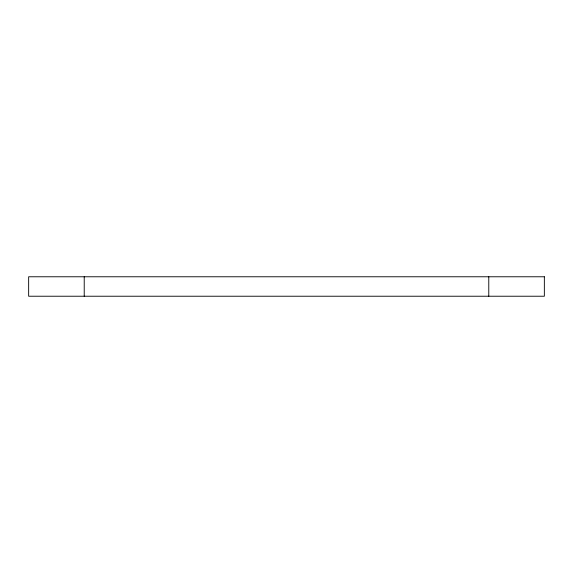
<?xml version="1.0" encoding="UTF-8"?>
<svg xmlns="http://www.w3.org/2000/svg" width="573" height="573" viewBox="0 0 573 573"><rect width="100%" height="100%" fill="white"/><g stroke="black" fill="none" stroke-linecap="round" stroke-linejoin="round"><path stroke-width="0.86" d="M488.776 276.773L488.776 296.227M84.224 276.773L84.224 296.227M544.35 276.773L28.65 276.773L28.65 296.227L544.35 296.227L544.35 276.773"/></g></svg>
